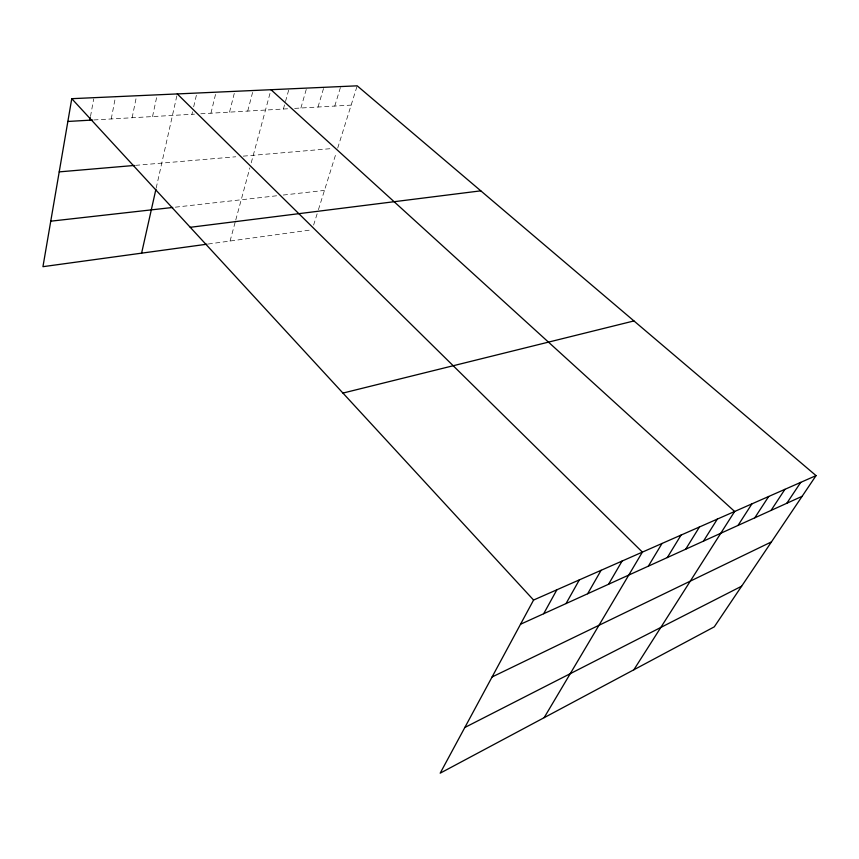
<?xml version="1.0" encoding="UTF-8"?>
<svg xmlns="http://www.w3.org/2000/svg" width="859" height="859" viewBox="0 0 859 859"><rect width="100%" height="100%" fill="white"/><g stroke="black" fill="none" stroke-linecap="round" stroke-linejoin="round"><path stroke-width="0.64" stroke-dasharray="4.29 3.22" d="M90.496 116.437L93.695 98.925M111.23 118.961L115.525 96.702M132.125 117.747L136.613 95.757M152.537 116.577L157.186 94.834M156.188 188.046L177.276 93.921M191.933 114.301L192.513 111.799M193.683 106.795L196.894 93.04M210.949 113.205L216.06 92.181M229.536 112.132L234.797 91.333M247.714 111.09L253.094 90.517M230.072 241.025L235.43 221.225M235.763 219.979L249.862 167.838M251.225 162.813L270.993 89.712M283.395 109.029L285.145 102.736M285.499 101.48L289.021 88.896M300.897 108.019L306.631 88.101M318.013 107.031L323.864 87.328M334.763 106.065L340.712 86.566M313.61 225.079L318.055 210.874M318.431 209.682L336.213 152.838M337.705 148.07L357.183 85.825M208.168 244.031L312.139 229.782M175.333 207.18L278.144 195.616M283.266 195.047L324.455 190.408M135.539 165.347L235.763 156.778M243.258 156.145L332.734 148.489M93.824 119.959L194.467 114.161M200.802 113.785L288.399 108.739M294.648 108.374L351.148 105.12"/><path stroke-width="1.29" d="M816.05 475.618L533.579 600.044L440.184 773.175L714.28 626.845L816.05 475.618L357.183 85.825L71.769 98.678L42.95 266.677L206.933 244.203M89.808 120.196L90.27 117.694M141.606 253.158L155.898 189.345M543.672 613.734L556.879 589.779M566.038 603.566L579.363 579.868M587.642 593.752L601.096 570.301M608.548 584.26L622.088 561.056M544.134 717.673L642.392 552.112L177.276 93.921M648.341 566.178L662.031 543.457M667.303 557.566L681.058 535.082M685.675 549.223L699.473 526.964M703.478 541.127L717.329 519.104M633.856 669.784L734.638 511.481L270.993 89.712M738.021 525.429L751.926 503.868M754.771 517.827L768.687 496.481M771.028 510.439L784.943 489.319M786.801 503.277L800.728 482.371M464.826 727.487L741.628 586.203M492.067 676.989L771.457 541.889M520.522 624.246L802.123 496.309M342.945 393.078L633.953 320.933M190.247 227.302L480.793 190.838M50.756 221.182L172.702 207.47M59.217 171.875L134.208 165.465M67.861 121.463L92.482 120.035M71.769 98.678L533.579 600.044"/></g></svg>
